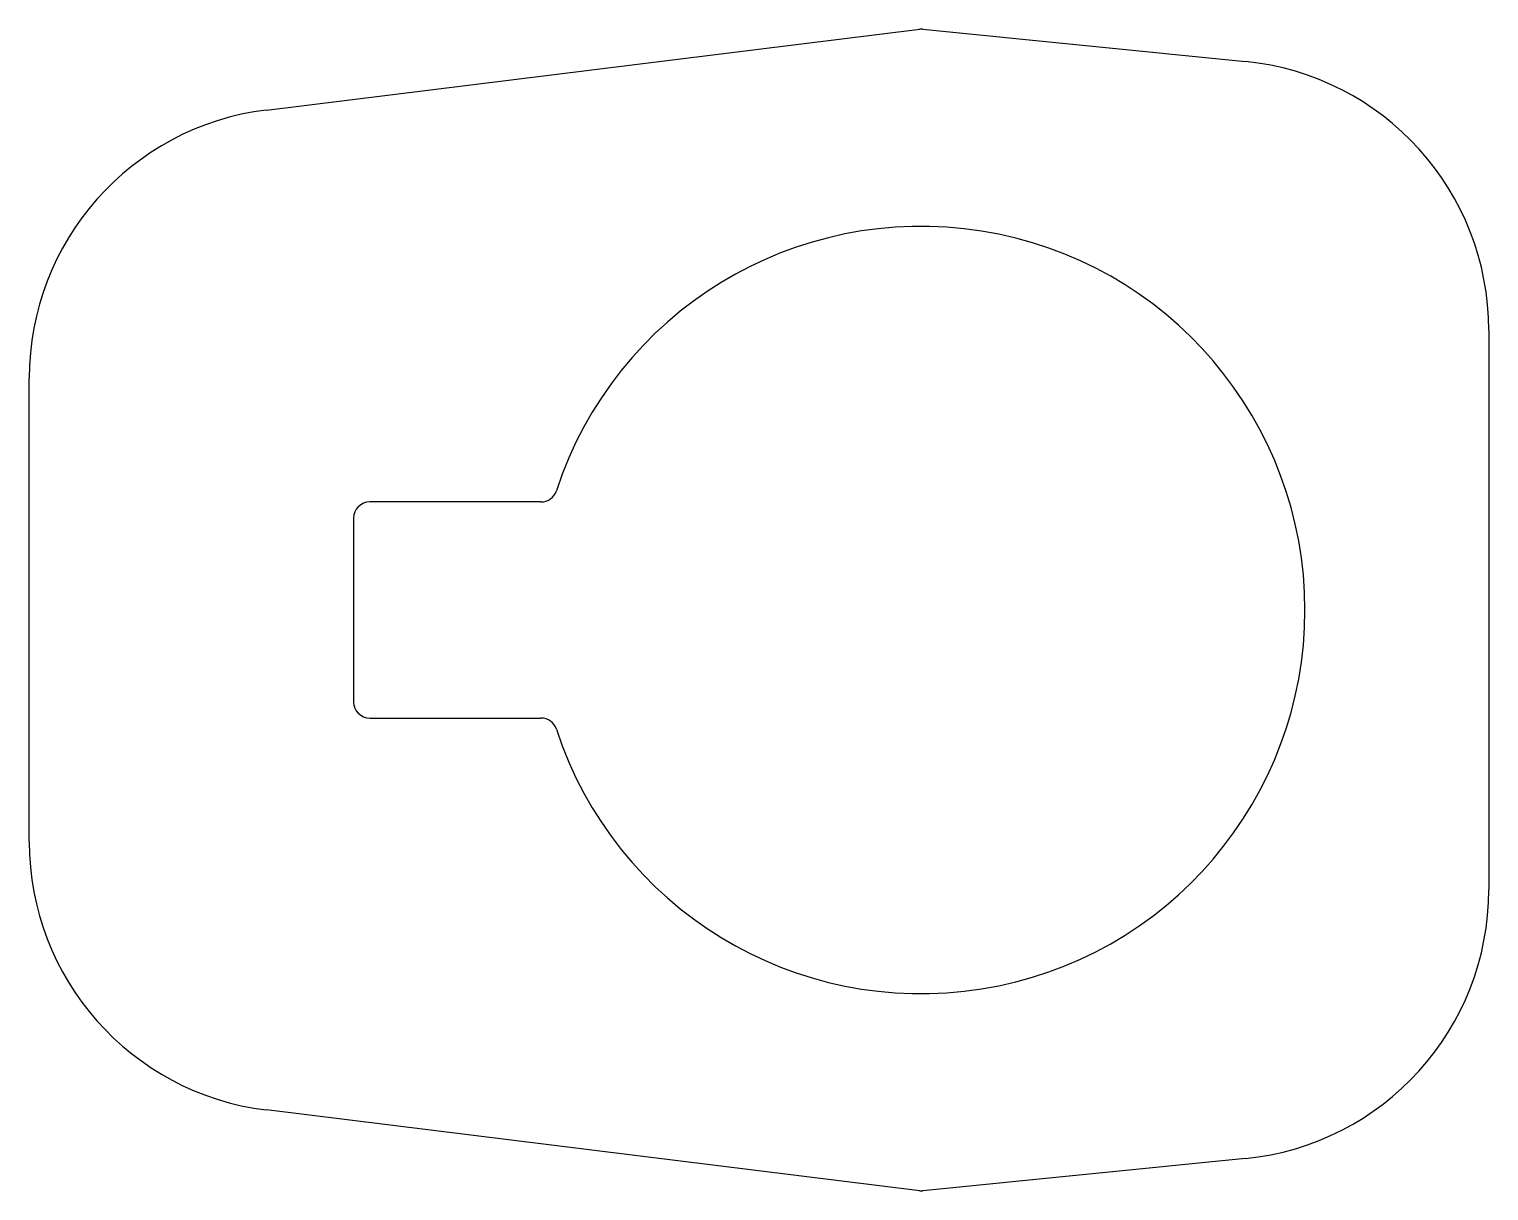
# Model space of a CAD drawing. Extents: x 545.4 to 572.4, y 609.2 to 630.7.
import ezdxf

# ---------------------------------------------------------------- set-up
doc = ezdxf.new("R2010")
doc.units = 0
doc.layers.get('0').update_dxf_attribs({"linetype": 'CONTINUOUS'})

msp = doc.modelspace()

# ---------------------------------------------------------------- linework, layer by layer
for p, q in [((549.825, 629.155), (561.911, 630.65)), ((561.966, 630.65), (567.935, 630.055)), ((572.438, 625.079), (572.438, 614.727)), ((545.438, 619.903), (545.438, 624.193)), ((554.905, 621.903), (551.738, 621.903)), ((551.438, 621.603), (551.438, 618.203)), ((545.438, 615.613), (545.438, 619.903)), ((551.738, 617.903), (554.905, 617.903)), ((561.911, 609.157), (549.825, 610.651)), ((567.935, 609.752), (561.966, 609.156))]:
    msp.add_line(p, q)
for centre, radius, start, end in [((561.941, 630.402), 0.25, 84.3, 97.05), ((567.438, 625.079), 5, 0, 84.3), ((550.438, 624.193), 5, 97.05, 180), ((561.938, 619.903), 7.1, 198.1081, 161.8919), ((554.905, 622.203), 0.3, 270, 341.8919), ((551.738, 621.603), 0.3, 90, 180), ((551.738, 618.203), 0.3, 180, 270), ((554.905, 617.603), 0.3, 18.1081, 90), ((550.438, 615.613), 5, 180, 262.95), ((567.438, 614.727), 5, 275.7, 0), ((561.941, 609.405), 0.25, 262.95, 275.7)]:
    msp.add_arc(centre, radius, start, end)

doc.saveas('drawing.dxf')
